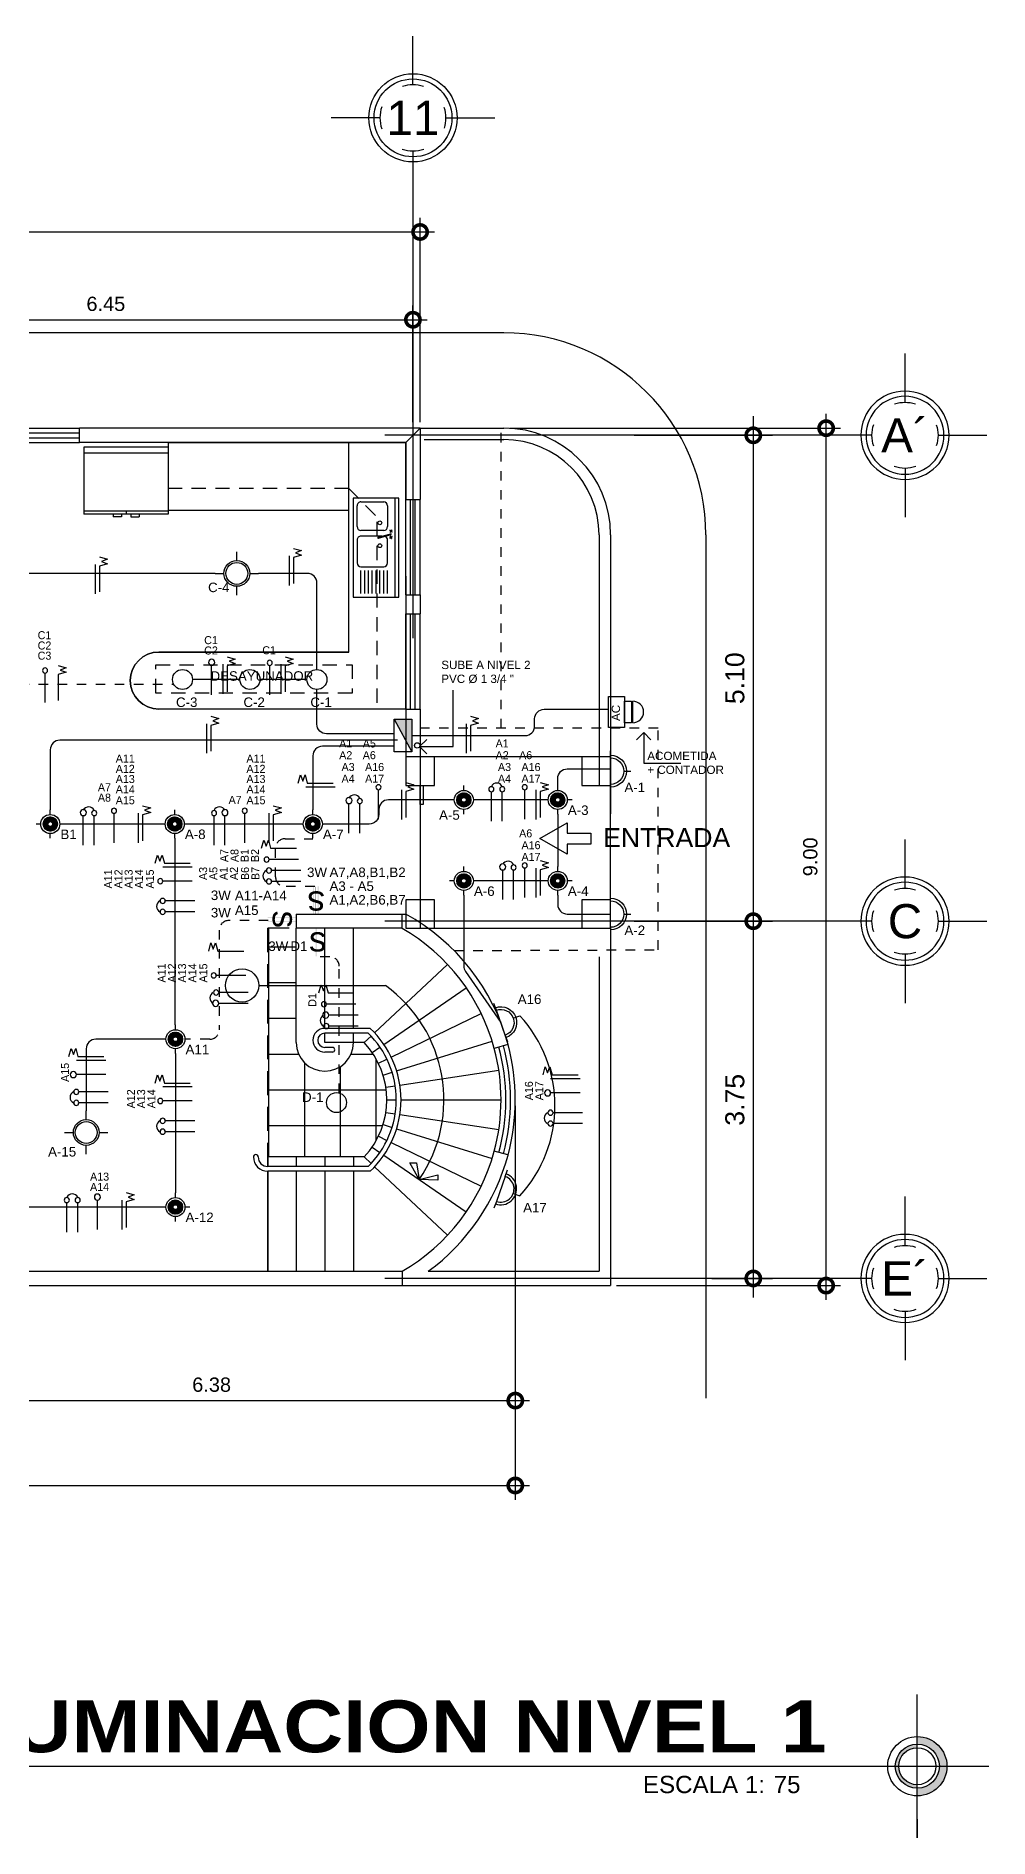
# Model space of a CAD drawing. Header units: inches. Extents: x -370 to 18, y -197 to 199.
# Drawn here: x -302.56 to -292.56, y -148.17 to -129.26 of the extents above; entities that cross this region are included whole.
import ezdxf
from ezdxf.enums import TextEntityAlignment as Align

# ---------------------------------------------------------------- set-up
doc = ezdxf.new("R2010")
doc.units = ezdxf.units.IN
doc.header["$MEASUREMENT"] = 0
doc.header["$PDMODE"] = 34
doc.header["$PDSIZE"] = 0.2
for name, pattern in [('CENTER2', [28.575, 19.05, -3.175, 3.175, -3.175]), ('DASHED', [0.75, 0.5, -0.25]), ('RAYITAS', [0.375, 0.25, -0.125])]:
    doc.linetypes.add(name, pattern=pattern)
for name, color, linetype in [('-EJES', 1, 'Continuous'), ('artefactos', 1, 'Continuous'), ('aux2', 194, 'Continuous'), ('ejes y cotas', 5, 'Continuous'), ('iluminacion', 2, 'Continuous'), ('labeltit', 3, 'Continuous'), ('MUEBLES', 7, 'Continuous'), ('PLANILLA', 7, 'Continuous')]:
    doc.layers.add(name, color=color, linetype=linetype)
doc.styles.add('1', font='arial.ttf')
doc.styles.add('2', font='')
doc.styles.add('ARIAL', font='arial.ttf', dxfattribs={"height": 0.14})
doc.styles.get("Standard").update_dxf_attribs({"font": 'arial.ttf'})
doc.styles.add('Txt-02', font='ERASLGHT.TTF')
doc.styles.get('2').set_extended_font_data('Arial Black')
doc.dimstyles.new('E100', dxfattribs={"dimtxt": 0.15, "dimasz": 0.15, "dimexe": 0.15, "dimexo": 0.0625, "dimgap": 0.09, "dimtad": 1, "dimzin": 0, "dimdsep": 46, "dimtxsty": 'Standard', "dimblk": 'DOTSMALL', "dimcen": 0.09, "dimdle": 0.15, "dimclrd": 1, "dimclre": 1, "dimclrt": 2, "dimazin": 0, "dimtfac": 1, "dimtofl": 0, "dimtmove": 1, "dimatfit": 1, "dimldrblk": 'OPEN90', "dimfxl": 1, "dimtolj": 1, "dimtzin": 0, "dimarcsym": 0})

# ---------------------------------------------------------------- blocks, each defined once
blk = doc.blocks.new('lp')
at = {"layer": 'artefactos', "color": 1}
for p, q in [((687.89, 606.665), (687.89, 605.365)), ((688.49, 606.665), (687.89, 606.665)), ((687.94, 606.665), (687.94, 605.365)), ((688.49, 605.365), (688.49, 606.665)), ((688.04, 606.215), (688.04, 605.915)), ((688.39, 606.265), (688.09, 606.265)), ((688.44, 605.915), (688.44, 606.215)), ((688.159, 605.892), (687.994, 605.844)), ((688.163, 605.876), (687.996, 605.835)), ((688.04, 605.465), (688.04, 605.74)), ((688.09, 605.79), (688.19, 605.79)), ((688.116, 605.865), (688.19, 605.865)), ((688.19, 605.865), (688.39, 605.865)), ((688.19, 605.79), (688.39, 605.79)), ((688.44, 605.74), (688.44, 605.465)), ((687.89, 605.365), (688.49, 605.365)), ((688.39, 605.415), (688.09, 605.415))]:
    blk.add_line(p, q, dxfattribs=at)
for centre, radius, start, end in [((688.09, 606.215), 0.05, 90, 180), ((688.39, 606.215), 0.05, 0, 90), ((687.995, 605.84), 0.00485, 105, 285), ((688.09, 605.915), 0.05, 180, 250.9242), ((688.09, 605.74), 0.05, 90, 180), ((688.161, 605.884), 0.00791, 282.4753, 107.5247), ((688.39, 605.915), 0.05, 270, 0), ((688.39, 605.74), 0.05, 0, 90), ((688.09, 605.465), 0.05, 180, 270), ((688.39, 605.465), 0.05, 270, 0)]:
    blk.add_arc(centre, radius, start, end, dxfattribs=at)
at = {"layer": 'aux2', "color": 1}
for p, q in [((688.04, 606.615), (688.04, 606.315)), ((688.04, 606.615), (688.04, 606.315)), ((688.04, 606.615), (688.04, 606.315)), ((688.04, 606.615), (688.04, 606.315)), ((688.09, 606.615), (688.09, 606.315)), ((688.14, 606.615), (688.14, 606.315)), ((688.19, 606.615), (688.19, 606.315)), ((688.24, 606.615), (688.24, 606.315)), ((688.29, 606.615), (688.29, 606.315)), ((688.34, 606.615), (688.34, 606.315)), ((688.39, 606.615), (688.39, 606.315)), ((687.988, 605.879), (687.98, 605.873)), ((687.988, 605.801), (687.98, 605.806)), ((687.991, 605.874), (687.983, 605.869)), ((687.991, 605.805), (687.983, 605.81)), ((687.984, 605.892), (687.989, 605.885)), ((687.984, 605.787), (687.989, 605.794)), ((687.988, 605.895), (687.993, 605.888)), ((687.988, 605.784), (687.993, 605.792)), ((687.997, 605.873), (688.002, 605.866)), ((687.997, 605.806), (688.002, 605.813)), ((688.007, 605.892), (687.999, 605.887)), ((688.007, 605.787), (687.999, 605.793)), ((688.001, 605.876), (688.006, 605.869)), ((688.001, 605.803), (688.006, 605.81)), ((688.01, 605.887), (688.002, 605.882)), ((688.01, 605.792), (688.002, 605.797))]:
    blk.add_line(p, q, dxfattribs=at)
for centre, radius in [((688.14, 605.99), 0.025), ((687.995, 605.88), 0.00381), ((687.995, 605.799), 0.00381), ((688.14, 605.69), 0.025)]:
    blk.add_circle(centre, radius, dxfattribs=at)
for centre, radius, start, end in [((687.982, 605.871), 0.00259, 125, 305), ((687.982, 605.808), 0.00259, 55, 235), ((687.986, 605.894), 0.00259, 35, 215), ((687.986, 605.786), 0.00259, 145, 325), ((687.984, 605.882), 0.0051, 312.2939, 27.7061), ((687.984, 605.797), 0.0051, 332.2939, 47.7061), ((687.993, 605.87), 0.0051, 42.2939, 117.7061), ((687.993, 605.809), 0.0051, 242.2939, 317.7061), ((687.997, 605.891), 0.0051, 222.2939, 297.7061), ((687.997, 605.788), 0.0051, 62.2939, 137.7061), ((688.006, 605.879), 0.0051, 132.2939, 207.7061), ((688.006, 605.801), 0.0051, 152.2939, 227.7061), ((688.004, 605.867), 0.00259, 215, 35), ((688.004, 605.812), 0.00259, 325, 145), ((688.008, 605.89), 0.00259, 305, 125), ((688.008, 605.79), 0.00259, 235, 55)]:
    blk.add_arc(centre, radius, start, end, dxfattribs=at)
blk = doc.blocks.new('A$C78C0248E')
at = {"layer": 'artefactos', "color": 2}
for p, q in [((0.244, 0.263), (-0.325, 0.263)), ((-0.325, 0.263), (-0.325, -0.186)), ((0.244, 0.263), (0.244, -0.186)), ((0.244, 0.223), (-0.325, 0.223)), ((0.244, -0.166), (-0.325, -0.166)), ((0.244, -0.186), (-0.325, -0.186)), ((-0.127, -0.186), (-0.127, -0.206)), ((-0.071, -0.206), (-0.127, -0.206)), ((-0.071, -0.186), (-0.071, -0.206)), ((-0.04, -0.166), (-0.04, -0.186)), ((-0.009, -0.186), (-0.009, -0.206)), ((-0.009, -0.206), (0.047, -0.206)), ((0.047, -0.186), (0.047, -0.206))]:
    blk.add_line(p, q, dxfattribs=at)
blk = doc.blocks.new('EJE NORTE NUEVO')
at = {"color": 8}
for p, q in [((0, 3.252), (0, 3.764)), ((-0.347, 2.905), (-0.859, 2.905)), ((0.347, 2.905), (0.859, 2.905))]:
    blk.add_line(p, q, dxfattribs=at)
at = {"color": 2, "linetype": 'CENTER2'}
blk.add_line((0, 2.558), (0, -2.558), dxfattribs=at)
at = {"color": 8}
blk.add_circle((0, 2.905), 0.463, dxfattribs=at)
at = {"color": 4}
blk.add_circle((0, 2.905), 0.409, dxfattribs=at)
at = {"color": 8}
for start, end in [(71.4161, 108.5839), (160.6993, 199.2784), (341.7694, 18.2529), (251.0526, 288.9474)]:
    blk.add_arc((0, 2.905), 0.347, start, end, dxfattribs=at)
at = {"color": 4}
blk.add_attdef('A', text='', height=0.358, dxfattribs=at).set_placement((0, 2.905), align=Align.MIDDLE_CENTER)
blk = doc.blocks.new('_DotSmall')
at = {"color": 0, "linetype": 'ByBlock', "const_width": 0.5}
blk.add_lwpolyline([(-0.0625, 0, 1), (0.0625, 0, 1)], format="xyb", close=True, dxfattribs=at)
blk = doc.blocks.new('*D471')
at = {"color": 1, "lineweight": -2, "transparency": 16777216}
for p, q in [((10.475, 9.062), (10.475, 10.288)), ((16.925, 9.062), (16.925, 10.288)), ((10.325, 10.138), (17.075, 10.138))]:
    blk.add_line(p, q, dxfattribs=at)
at = {"layer": 'DEFPOINTS', "color": 0, "transparency": 16777216}
for p in [(16.925, 10.138), (10.475, 9), (16.925, 9)]:
    blk.add_point(p, dxfattribs=at)
at = {"color": 1, "lineweight": -2, "transparency": 16777216, "xscale": 0.3, "yscale": 0.3, "zscale": 0.3, "rotation": 180}
blk.add_blockref('_DotSmall', (10.475, 10.138), dxfattribs=at)
at = {"color": 1, "lineweight": -2, "transparency": 16777216, "xscale": 0.3, "yscale": 0.3, "zscale": 0.3}
blk.add_blockref('_DotSmall', (16.925, 10.138), dxfattribs=at)
at = {"color": 2, "transparency": 16777216, "insert": (13.7, 10.304), "char_height": 0.15, "attachment_point": 5}
blk.add_mtext('\\A1;6.45', dxfattribs=at)
blk = doc.blocks.new('_Open90')
at = {"color": 0, "linetype": 'ByBlock', "lineweight": -2}
for p, q in [((0, 0), (-1, 0)), ((-0.5, 0.5), (0, 0)), ((0, 0), (-0.5, -0.5))]:
    blk.add_line(p, q, dxfattribs=at)
blk = doc.blocks.new('*D472')
at = {"color": 1, "lineweight": -2, "transparency": 16777216}
for p, q in [((0, 9.062), (0, 11.209)), ((17, 9.062), (17, 11.209)), ((-0.15, 11.059), (17.15, 11.059))]:
    blk.add_line(p, q, dxfattribs=at)
at = {"layer": 'DEFPOINTS', "color": 0, "transparency": 16777216}
for p in [(17, 11.059), (0, 9), (17, 9)]:
    blk.add_point(p, dxfattribs=at)
at = {"color": 1, "lineweight": -2, "transparency": 16777216, "xscale": 0.3, "yscale": 0.3, "zscale": 0.3, "rotation": 180}
blk.add_blockref('_DotSmall', (0, 11.059), dxfattribs=at)
at = {"color": 1, "lineweight": -2, "transparency": 16777216, "xscale": 0.3, "yscale": 0.3, "zscale": 0.3}
blk.add_blockref('_DotSmall', (17, 11.059), dxfattribs=at)
at = {"color": 2, "transparency": 16777216, "insert": (8.5, 11.226), "char_height": 0.15, "attachment_point": 5}
blk.add_mtext('\\A1;17.00', dxfattribs=at)
blk = doc.blocks.new('*D475')
at = {"color": 1, "lineweight": -2, "transparency": 16777216}
for p, q in [((18, 1.887), (18, -2.248)), ((0, -0.062), (0, -2.248)), ((-0.15, -2.098), (18.15, -2.098))]:
    blk.add_line(p, q, dxfattribs=at)
at = {"layer": 'DEFPOINTS', "color": 0, "transparency": 16777216}
for p in [(18, 1.95), (0, 0), (18, -2.098)]:
    blk.add_point(p, dxfattribs=at)
at = {"color": 1, "lineweight": -2, "transparency": 16777216, "xscale": 0.3, "yscale": 0.3, "zscale": 0.3, "rotation": 180}
blk.add_blockref('_DotSmall', (0, -2.098), dxfattribs=at)
at = {"color": 1, "lineweight": -2, "transparency": 16777216, "xscale": 0.3, "yscale": 0.3, "zscale": 0.3}
blk.add_blockref('_DotSmall', (18, -2.098), dxfattribs=at)
at = {"color": 2, "transparency": 16777216, "insert": (9, -1.931), "char_height": 0.15, "attachment_point": 5}
blk.add_mtext('\\A1;18.00', dxfattribs=at)
blk = doc.blocks.new('*D476')
at = {"color": 1, "lineweight": -2, "transparency": 16777216}
for p, q in [((11.622, -0.062), (11.622, -1.357)), ((18, -0.062), (18, -1.357)), ((11.472, -1.207), (18.15, -1.207))]:
    blk.add_line(p, q, dxfattribs=at)
at = {"layer": 'DEFPOINTS', "color": 0, "transparency": 16777216}
for p in [(11.622, 0), (18, 0), (18, -1.207)]:
    blk.add_point(p, dxfattribs=at)
at = {"color": 1, "lineweight": -2, "transparency": 16777216, "xscale": 0.3, "yscale": 0.3, "zscale": 0.3, "rotation": 180}
blk.add_blockref('_DotSmall', (11.622, -1.207), dxfattribs=at)
at = {"color": 1, "lineweight": -2, "transparency": 16777216, "xscale": 0.3, "yscale": 0.3, "zscale": 0.3}
blk.add_blockref('_DotSmall', (18, -1.207), dxfattribs=at)
at = {"color": 2, "transparency": 16777216, "insert": (14.811, -1.041), "char_height": 0.15, "attachment_point": 5}
blk.add_mtext('\\A1;6.38', dxfattribs=at)
blk = doc.blocks.new('*D140')
at = {"color": 1, "lineweight": -2, "transparency": 16777216}
for p, q in [((-221.514, 114.409), (-221.514, 108.909)), ((-222.764, 114.209), (-221.314, 114.209)), ((-222.764, 109.109), (-221.314, 109.109))]:
    blk.add_line(p, q, dxfattribs=at)
at = {"layer": 'DEFPOINTS', "color": 0, "transparency": 16777216}
for p in [(-222.827, 114.209), (-222.827, 109.109), (-221.514, 109.109)]:
    blk.add_point(p, dxfattribs=at)
at = {"color": 1, "lineweight": -2, "transparency": 16777216, "xscale": 0.3, "yscale": 0.3, "zscale": 0.3}
for p, rotation in [((-221.514, 114.209), 90), ((-221.514, 109.109), 270)]:
    blk.add_blockref('_DotSmall', p, dxfattribs=dict(at, rotation=rotation))
at = {"color": 2, "transparency": 16777216, "insert": (-221.707, 111.659), "char_height": 0.2, "attachment_point": 5, "rotation": 90}
blk.add_mtext('\\A1;5.10', dxfattribs=at)
blk = doc.blocks.new('*D141')
at = {"color": 1, "lineweight": -2, "transparency": 16777216}
for p, q in [((-221.514, 109.309), (-221.514, 105.159)), ((-222.764, 109.109), (-221.314, 109.109)), ((-221.951, 105.359), (-221.314, 105.359))]:
    blk.add_line(p, q, dxfattribs=at)
at = {"layer": 'DEFPOINTS', "color": 0, "transparency": 16777216}
for p in [(-222.827, 109.109), (-222.013, 105.359), (-221.514, 105.359)]:
    blk.add_point(p, dxfattribs=at)
at = {"color": 1, "lineweight": -2, "transparency": 16777216, "xscale": 0.3, "yscale": 0.3, "zscale": 0.3}
for p, rotation in [((-221.514, 109.109), 90), ((-221.514, 105.359), 270)]:
    blk.add_blockref('_DotSmall', p, dxfattribs=dict(at, rotation=rotation))
at = {"color": 2, "transparency": 16777216, "insert": (-221.707, 107.234), "char_height": 0.2, "attachment_point": 5, "rotation": 90}
blk.add_mtext('\\A1;3.75', dxfattribs=at)
blk = doc.blocks.new('*D477')
at = {"color": 1, "lineweight": -2, "transparency": 16777216}
for p, q in [((21.264, -0.15), (21.264, 9.15)), ((17.942, 9), (21.414, 9)), ((19.062, 0), (21.414, 0))]:
    blk.add_line(p, q, dxfattribs=at)
at = {"layer": 'DEFPOINTS', "color": 0, "transparency": 16777216}
for p in [(17.88, 9), (21.264, 9), (19, 0)]:
    blk.add_point(p, dxfattribs=at)
at = {"color": 1, "lineweight": -2, "transparency": 16777216, "xscale": 0.3, "yscale": 0.3, "zscale": 0.3}
for p, rotation in [((21.264, 9), 90), ((21.264, 0), 270)]:
    blk.add_blockref('_DotSmall', p, dxfattribs=dict(at, rotation=rotation))
at = {"color": 2, "transparency": 16777216, "insert": (21.098, 4.5), "char_height": 0.15, "attachment_point": 5, "rotation": 90}
blk.add_mtext('\\A1;9.00', dxfattribs=at)
blk = doc.blocks.new('LAMPARA')
h = blk.add_hatch()
h.set_pattern_fill('ANSI31', color=8, scale=0.14)
h.set_pattern_definition([(45, (-82.465871, -110.801601), (-0.0123743687, 0.0123743687), [])])
h.paths.add_polyline_path([(0.3, 0, 1), (-0.3, 0, 1)])
h.paths.add_polyline_path([(0.1, 0, -1), (-0.1, 0, -1)], flags=16)
at = {"color": 3}
for p, q in [((-0.4, 0), (-0.6, 0)), ((0, 0.4), (0, 0.6)), ((0.6, 0), (0.4, 0)), ((0, -0.6), (0, -0.4))]:
    blk.add_line(p, q, dxfattribs=at)
for radius in [0.4, 0.3, 0.3, 0.1]:
    blk.add_circle((0, 0), radius, dxfattribs=at)
blk = doc.blocks.new('FFF')
at = {"color": 3}
for p, q in [((2315.17, 1396.34), (2315.17, 1396.433)), ((2314.941, 1396.205), (2315.035, 1396.205)), ((2315.304, 1396.205), (2315.398, 1396.205)), ((2315.17, 1395.977), (2315.17, 1396.07))]:
    blk.add_line(p, q, dxfattribs=at)
at = {"color": 4}
for radius in [0.135, 0.115]:
    blk.add_circle((2315.17, 1396.205), radius, dxfattribs=at)
blk = doc.blocks.new('werwerrwew')
at = {"layer": '-EJES', "color": 2, "linetype": 'Continuous'}
for p, q in [((-8441024.303, 2239910.426), (-8441024.389, 2239910.426)), ((-8441024.142, 2239910.266), (-8441024.142, 2239910.18)), ((-8441023.982, 2239910.426), (-8441023.896, 2239910.426))]:
    blk.add_line(p, q, dxfattribs=at)
blk.add_arc((-8441024.142, 2239910.426), 0.192, 180, 0, dxfattribs=at)
at = {"layer": '-EJES', "color": 3, "linetype": 'Continuous'}
blk.add_arc((-8441024.142, 2239910.426), 0.16, 180, 0, dxfattribs=at)
at = {"layer": 'labeltit'}
blk.add_line((-8441023.982, 2239910.426), (-8441024.303, 2239910.426), dxfattribs=at)
blk = doc.blocks.new('A$C75B91995')
at = {"layer": 'iluminacion'}
h = blk.add_hatch(color=2, dxfattribs=at)
h.dxf.hatch_style = 1
h.paths.add_polyline_path([(-0.055, -0.294), (-0.046, -0.294), (-0.046, 0), (-0.055, 0)])
h = blk.add_hatch(color=2, dxfattribs=at)
h.dxf.hatch_style = 1
h.paths.add_polyline_path([(-0.008, -0.294), (0, -0.294), (0, 0), (-0.008, 0)])
at = {"layer": 'iluminacion', "color": 2, "style": 'ARIAL'}
blk.add_text('s', height=0.262, dxfattribs=at).set_placement((-0.121, -0.239))
blk = doc.blocks.new('erytgtr')
at = {"color": 2}
for p, q in [((-8441078.558, 2239920.282), (-8441079.13, 2239920.282)), ((-8441079.13, 2239920.251), (-8441078.558, 2239920.251)), ((-8441079.13, 2239920.06), (-8441079.13, 2239920.251)), ((-8441078.558, 2239920.06), (-8441079.13, 2239920.06)), ((-8441078.558, 2239920.251), (-8441078.556, 2239920.06))]:
    blk.add_line(p, q, dxfattribs=at)
blk.add_arc((-8441078.844, 2239920.282), 0.286, 0, 180, dxfattribs=at)
blk = doc.blocks.new('A$C1AA36A80')
at = {"layer": 'iluminacion'}
h = blk.add_hatch(color=2, dxfattribs=at)
h.dxf.hatch_style = 1
h.paths.add_polyline_path([(0.072, -0.053), (0.081, -0.053), (0.081, 0.248), (0.072, 0.248)])
at = {"layer": 'iluminacion', "color": 2, "style": 'ARIAL'}
blk.add_text('s', height=0.262, dxfattribs=at).set_placement((0, 0))
blk = doc.blocks.new('*U691')
h = blk.add_hatch(color=1)
h.paths.add_polyline_path([(25.671, 0), (25.712, 0, 0.414214), (25.926, -0.214), (25.926, -0.255, -0.414214)])
h.paths.add_polyline_path([(25.926, 0.255), (25.926, 0.214, 0.414214), (25.712, 0), (25.671, 0, -0.414214)])
h = blk.add_hatch(color=1)
h.paths.add_polyline_path([(25.926, 0.255), (25.926, 0.343, -0.414214), (26.269, 0), (26.18, 0, 0.414214)])
h.paths.add_polyline_path([(26.18, 0), (26.269, 0, -0.414214), (25.926, -0.343), (25.926, -0.255, 0.414214)])
at = {"color": 13}
for p, q in [((25.926, -0.83), (25.926, 0.83)), ((0, 0), (26.755, 0))]:
    blk.add_line(p, q, dxfattribs=at)
at = {"color": 5}
for p, q in [((25.926, 0.611), (25.926, 0.83)), ((0, 0), (0.218, 0)), ((26.537, 0), (26.755, 0)), ((25.926, -0.611), (25.926, -0.83))]:
    blk.add_line(p, q, dxfattribs=at)
at = {"color": 13}
for radius in [0.343, 0.255, 0.214]:
    blk.add_circle((25.926, 0), radius, dxfattribs=at)
at = {"color": 2, "linetype": 'Continuous', "style": '1'}
blk.add_text('ESCALA 1:', height=0.2, dxfattribs=at).set_placement((22.75, -0.311))
at = {"color": 1, "linetype": 'Continuous', "style": '2'}
blk.add_attdef('TITULO', (0.308, 0.162), '', height=0.6, dxfattribs=at)
at = {"color": 2, "linetype": 'Continuous', "style": '1'}
blk.add_attdef('DESCRIPCION', (0.308, -0.373), '', height=0.2, dxfattribs=at)
at = {"color": 2, "style": '1'}
blk.add_attdef('ESCALA', (24.263, -0.311), '', height=0.2, dxfattribs=at)
blk = doc.blocks.new('A$C4C712806')
at = {"transparency": 33554610}
h = blk.add_hatch(dxfattribs=at)
h.set_pattern_fill('NET', color=8, scale=3)
h.set_pattern_definition([(0, (303.63194, -49.56618), (0, 0.375), []), (90, (303.63194, -49.56618), (-0.375, 2e-17), [])])
h.paths.add_polyline_path([(15.4, 1.35), (16.413, 1.35, 0.394835), (16.413, 2.55), (16.3, 2.55, -1), (15.7, 2.55), (15.7, 3.75), (15.4, 3.75)])
at = {"color": 8}
for p, q in [((17.88, 10), (-1.877, 10)), ((17, 9), (13.422, 9)), ((13.422, 8.85), (13.422, 9)), ((16.85, 8.85), (17, 9)), ((17, 9), (17.88, 9)), ((17, 9), (17, 8.25)), ((16.85, 8.85), (13.422, 8.85)), ((16.25, 6.65), (16.25, 8.85)), ((16.85, 8.85), (16.85, 8.25)), ((17.043, 8.88), (17.88, 8.88)), ((16.85, 8.25), (17, 8.25)), ((18.88, 7.88), (18.88, 5.25)), ((19, 7.88), (19, 4.95)), ((20, 7.88), (20, -1.183)), ((16.85, 7.25), (16.85, 7.05)), ((16.85, 7.25), (17, 7.25)), ((17, 7.25), (17, 7.05)), ((16.85, 7.05), (17, 7.05)), ((16.85, 6.05), (16.85, 5.55)), ((16.85, 6.05), (17, 6.05)), ((17, 6.05), (17, 5.55)), ((15.7, 3.9), (16.85, 3.9)), ((15.7, 3.9), (15.7, 3.75)), ((16.811, 3.75), (16.811, 3.9)), ((16.811, 3.75), (15.7, 3.75)), ((15.7, 2.55), (15.7, 3.75)), ((16, 2.7), (16, 3.75)), ((16.3, 2.7), (16.3, 3.75)), ((19, 3.75), (19, 0)), ((18.88, 3.45), (18.88, 0.15)), ((16.523, 2.652), (17.289, 3.37)), ((16.619, 2.532), (17.485, 3.126)), ((16.697, 2.398), (17.642, 2.856)), ((16.475, 2.7), (16, 2.7)), ((16.455, 2.65), (16, 2.65)), ((16, 2.55), (16, 2.65)), ((16.3, 2.55), (16.3, 2.65)), ((16.413, 2.55), (16, 2.55)), ((16.079, 2.5), (16, 2.5)), ((16.413, 2.55), (16.486, 2.618)), ((16.496, 2.447), (16.578, 2.504)), ((16.754, 2.255), (17.757, 2.566)), ((17.923, 2.529), (17.779, 2.49)), ((16.079, 2.45), (16, 2.45)), ((16.562, 2.333), (16.652, 2.377)), ((16.611, 2.21), (16.706, 2.24)), ((16.64, 2.082), (16.739, 2.097)), ((16.788, 2.104), (17.827, 2.261)), ((16.65, 1.95), (16.75, 1.95)), ((16.8, 1.95), (17.85, 1.95)), ((16.64, 1.818), (16.739, 1.803)), ((16.788, 1.796), (17.827, 1.639)), ((16.562, 1.567), (16.652, 1.523)), ((16.611, 1.69), (16.706, 1.66)), ((16.754, 1.645), (17.757, 1.334)), ((15.3, 1.35), (15.3, 1.35)), ((16.413, 1.35), (15.4, 1.35)), ((15.4, 1.35), (15.4, 1.25)), ((15.7, 1.35), (15.7, 1.25)), ((16, 1.35), (16, 1.25)), ((16.3, 1.35), (16.3, 1.25)), ((16.413, 1.35), (16.486, 1.282)), ((16.496, 1.453), (16.578, 1.396)), ((16.619, 1.368), (17.485, 0.774)), ((16.697, 1.502), (17.642, 1.044)), ((17.923, 1.371), (17.779, 1.41)), ((16.455, 1.25), (15.4, 1.25)), ((16.475, 1.2), (15.4, 1.2)), ((15.4, 1.2), (15.4, 0.15)), ((15.4, 0.15), (15.4, 1.2)), ((15.7, 1.2), (15.7, 0.15)), ((16, 1.2), (16, 0.15)), ((16.3, 1.2), (16.3, 0.15)), ((16.523, 1.248), (17.289, 0.53)), ((0, 0), (19, 0)), ((11.697, 0.15), (16.811, 0.15)), ((16.811, 0.15), (16.811, 0)), ((17.085, 0.15), (18.88, 0.15))]:
    blk.add_line(p, q, dxfattribs=at)
at = {"color": 1}
for p, q in [((12.222, 9), (13.422, 9)), ((12.222, 8.85), (13.422, 8.85)), ((16.85, 7.25), (16.85, 8.25)), ((17, 7.25), (17, 8.25)), ((16.85, 6.05), (16.85, 7.05)), ((17, 6.05), (17, 7.05))]:
    blk.add_line(p, q, dxfattribs=at)
at = {"color": 2}
for p, q in [((12.222, 8.95), (13.422, 8.95)), ((12.222, 8.9), (13.422, 8.9)), ((16.9, 7.25), (16.9, 8.25)), ((16.95, 7.25), (16.95, 8.25)), ((16.9, 6.05), (16.9, 7.05)), ((16.95, 6.05), (16.95, 7.05))]:
    blk.add_line(p, q, dxfattribs=at)
at = {"color": 8, "linetype": 'RAYITAS', "ltscale": 0.3}
blk.add_line((17.85, 5.85), (17.85, 8.994), dxfattribs=at)
at = {"color": 8, "linetype": 'DASHED', "ltscale": 0.3}
for p, q in [((16.25, 8.366), (14.357, 8.366)), ((16.25, 8.366), (16.55, 8.066)), ((16.55, 6.116), (16.55, 8.066))]:
    blk.add_line(p, q, dxfattribs=at)
at = {"color": 8, "linetype": 'DASHED', "ltscale": 0.5}
for p in [(15.4, 1.25), (16, 3.75)]:
    blk.add_line(p, (15.4, 3.75), dxfattribs=at)
at = {"color": 8}
blk.add_lwpolyline([(16.85, 6.05), (14.257, 6.05, -1), (14.257, 6.65), (16.25, 6.65), (16.25, 8.137), (14.357, 8.137), (14.357, 8.85), (16.846, 8.85), (16.85, 6.05)], format="xyb", dxfattribs=at)
at = {"color": 8, "linetype": 'RAYITAS', "ltscale": 0.3}
blk.add_lwpolyline([(17.358, 3.516), (17.358, 3.516), (19.5, 3.525), (19.5, 5.85), (17, 5.85), (17, 5.85)], dxfattribs=at)
at = {"color": 8}
for points in [[(19, 5.55), (17, 5.55), (17, 3.75), (19, 3.75)], [(17, 5.25), (17.031, 5.25), (17.031, 5.05), (17, 5.05)]]:
    blk.add_lwpolyline(points, close=True, dxfattribs=at)
for points in [[(15.306, 3.15), (16.635, 3.15)], [(16.99, 1.113), (16.894, 1.29), (16.962, 1.29), (16.99, 1.113), (17.188, 1.163), (17.188, 1.107), (16.99, 1.113)]]:
    blk.add_lwpolyline(points, dxfattribs=at)
blk.add_circle((15.131, 3.15), 0.175, dxfattribs=at)
for centre, radius, start, end in [((17.88, 7.88), 2.12, 0, 90), ((17.88, 7.88), 1.12, 0, 90), ((17.88, 7.88), 1, 0, 90), ((15.772, 1.95), 2.228, 15.0705, 61.0594), ((15.772, 1.95), 2.078, 15.0705, 60.0096), ((15.772, 1.95), 1.478, 325.5266, 54.2687), ((16, 2.575), 0.125, 90, 270), ((16, 2.575), 0.075, 90, 270), ((15.772, 1.95), 0.978, 314.3113, 45.6887), ((15.772, 1.95), 1.028, 313.165, 46.835), ((16, 2.55), 0.3, 180, 0), ((16.079, 2.475), 0.025, 270, 90), ((15.772, 1.95), 0.878, 316.9083, 43.0917), ((15.275, 1.35), 0.025, 0, 180), ((15.4, 1.35), 0.15, 180, 270), ((15.4, 1.35), 0.1, 180, 270), ((15.772, 1.95), 2.078, 299.9904, 344.9295), ((15.772, 1.95), 2.228, 306.118, 344.9295)]:
    blk.add_arc(centre, radius, start, end, dxfattribs=at)
at = {"color": 1}
for radius in [2.078, 2.228]:
    blk.add_arc((15.772, 1.95), radius, 344.9295, 15.0705, dxfattribs=at)
at = {"color": 2}
for radius in [2.128, 2.178]:
    blk.add_arc((15.772, 1.95), radius, 344.9295, 15.0705, dxfattribs=at)
at = {"layer": 'MUEBLES', "color": 8}
for p, q in [((16.25, 6.65), (14.257, 6.65)), ((16.85, 6.05), (14.257, 6.05))]:
    blk.add_line(p, q, dxfattribs=at)
at = {"layer": 'MUEBLES', "color": 8, "linetype": 'DASHED', "ltscale": 0.3}
blk.add_lwpolyline([(16.285, 6.517), (16.285, 6.22), (14.224, 6.22), (14.224, 6.517)], close=True, dxfattribs=at)
at = {"layer": 'MUEBLES', "color": 8}
for points in [[(16.85, 5.25), (17.15, 5.25), (17.15, 5.55), (16.85, 5.55)], [(18.7, 5.25), (19, 5.25), (19, 5.55), (18.7, 5.55)], [(16.85, 3.75), (17.15, 3.75), (17.15, 4.05), (16.85, 4.05)], [(18.7, 3.75), (19, 3.75), (19, 4.05), (18.7, 4.05)]]:
    blk.add_lwpolyline(points, close=True, dxfattribs=at)
blk.add_lwpolyline([(18.544, 4.749), (18.792, 4.749), (18.792, 4.635), (18.544, 4.635), (18.544, 4.527), (18.259, 4.692), (18.544, 4.857), (18.544, 4.749)], dxfattribs=at)
blk.add_arc((14.257, 6.35), 0.3, 90, 270, dxfattribs=at)
blk.add_blockref('EJE NORTE NUEVO', (16.925, 9.352)).add_auto_attribs({'A': '11'})
ref = blk.add_blockref('EJE NORTE NUEVO', (19.187, 8.925), dxfattribs=dict(xscale=-1, rotation=270))
ref.add_attrib('A', 'A´', dxfattribs={"color": 4, "height": 0.3581}).set_placement((22.092, 8.925), align=Align.MIDDLE_CENTER)
ref = blk.add_blockref('EJE NORTE NUEVO', (19.187, 3.825), dxfattribs=dict(xscale=-1, rotation=270))
ref.add_attrib('A', 'C', dxfattribs={"color": 4, "height": 0.358}).set_placement((22.092, 3.825), align=Align.MIDDLE_CENTER)
ref = blk.add_blockref('EJE NORTE NUEVO', (19.187, 0.075), dxfattribs=dict(xscale=-1, rotation=270))
ref.add_attrib('A', 'E´', dxfattribs={"color": 4, "height": 0.3581}).set_placement((22.092, 0.075), align=Align.MIDDLE_CENTER)
at = {"layer": 'MUEBLES', "color": 8, "xscale": 1.56056294117736, "yscale": 1.56056294117736, "zscale": 1.56056294117736}
blk.add_blockref('A$C78C0248E', (13.975, 8.389), dxfattribs=at)
at = {"layer": 'MUEBLES', "color": 8, "xscale": 0.8000000000000114, "yscale": 0.8000000000000114, "zscale": 0.8000000000000114, "rotation": 180}
blk.add_blockref('lp', (567.09, 492.558), dxfattribs=at)
at = {"color": 8, "insert": (18.922, 4.802), "char_height": 0.2, "attachment_point": 1}
blk.add_mtext('ENTRADA', dxfattribs=at)
at = {"layer": 'MUEBLES', "color": 8, "insert": (15.878, 6.347), "char_height": 0.1, "attachment_point": 9}
blk.add_mtext('DESAYUNADOR', dxfattribs=at)
at = {"color": 8}
for base, p1, p2, picture, middle in [((17, 11.059), (0, 9), (17, 9), '*D472', (8.5, 11.226)), ((16.925, 10.138), (10.475, 9), (16.925, 9), '*D471', (13.7, 10.304)), ((18, -2.098), (0, 0), (18, 1.95), '*D475', (9, -1.931)), ((18, -1.207), (11.622, 0), (18, 0), '*D476', (14.811, -1.041))]:
    dim = blk.add_linear_dim(base=base, p1=p1, p2=p2, dimstyle='E100', dxfattribs=at)
    dim.commit()
    dim.dimension.update_dxf_attribs({"geometry": picture, "text_midpoint": middle})
dim = blk.add_linear_dim(base=(21.264, 9), p1=(19, 0), p2=(17.88, 9), angle=90, dimstyle='E100')
dim.commit()
dim.dimension.update_dxf_attribs({"geometry": '*D477', "text_midpoint": (21.098, 4.5)})
for base, p1, p2, picture, middle in [((20.499, 3.825), (19.187, 8.925), (19.187, 3.825), '*D140', (20.307, 6.375)), ((20.499, 0.075), (19.187, 3.825), (20, 0.075), '*D141', (20.307, 1.95))]:
    dim = blk.add_linear_dim(base=base, p1=p1, p2=p2, angle=90, dimstyle='E100')
    dim.commit()
    dim.dimension.update_dxf_attribs({"geometry": picture, "text_midpoint": middle, "insert": (242.013, -105.284)})

msp = doc.modelspace()

# ---------------------------------------------------------------- linework, layer by layer
at = {"color": 2}
for p, q in [((-301.94014, -135.11204), (-301.94014, -134.8029)), ((-299.90199, -135.02185), (-299.90199, -134.71271)), ((-300.59973, -136.15956), (-300.59973, -135.85042)), ((-299.98963, -136.15956), (-299.98963, -135.85042)), ((-300.77119, -136.78434), (-300.77119, -136.47521)), ((-298.04329, -136.78434), (-298.04329, -136.47521)), ((-299.42231, -137.1383), (-299.73144, -137.1383)), ((-298.7233, -137.4787), (-298.7233, -137.16956)), ((-297.31067, -137.4787), (-297.31067, -137.16956)), ((-301.48686, -137.723), (-301.48686, -137.41387)), ((-300.11434, -137.723), (-300.11434, -137.41387)), ((-300.92318, -137.97938), (-301.23231, -137.97938)), ((-297.31067, -138.29921), (-297.31067, -137.99008)), ((-301.83044, -140.00954), (-302.13958, -140.00954)), ((-300.92318, -140.28688), (-301.23231, -140.28688)), ((-296.85104, -140.20182), (-297.16017, -140.20182)), ((-301.66043, -141.78459), (-301.66043, -141.47545))]:
    msp.add_line(p, q, dxfattribs=at)
at = {"color": 2, "flags": 128}
for points in [[(-299.86036, -134.63339), (-299.77494, -134.65711), (-299.83963, -134.68105), (-299.77494, -134.705), (-299.86036, -134.72871), (-299.86036, -135.00056)], [(-301.89851, -134.72358), (-301.81308, -134.7473), (-301.87777, -134.77124), (-301.81308, -134.79519), (-301.89851, -134.8189), (-301.89851, -135.09075)], [(-300.5581, -135.77111), (-300.47267, -135.79482), (-300.53736, -135.81876), (-300.47267, -135.84271), (-300.5581, -135.86642), (-300.5581, -136.13828)], [(-299.948, -135.77111), (-299.86258, -135.79482), (-299.92727, -135.81876), (-299.86258, -135.84271), (-299.948, -135.86642), (-299.948, -136.13828)], [(-302.33273, -135.8628), (-302.2473, -135.88651), (-302.31199, -135.91046), (-302.2473, -135.9344), (-302.33273, -135.95812), (-302.33273, -136.22997)], [(-300.72956, -136.39589), (-300.64413, -136.4196), (-300.70882, -136.44355), (-300.64413, -136.46749), (-300.72956, -136.49121), (-300.72956, -136.76306)], [(-298.00166, -136.39589), (-297.91624, -136.4196), (-297.98093, -136.44355), (-297.91624, -136.46749), (-298.00166, -136.49121), (-298.00166, -136.76306)], [(-299.81076, -137.09667), (-299.78705, -137.01125), (-299.7631, -137.07594), (-299.73916, -137.01125), (-299.71544, -137.09667), (-299.44359, -137.09667)], [(-298.68167, -137.09024), (-298.59624, -137.11396), (-298.66093, -137.1379), (-298.59624, -137.16185), (-298.68167, -137.18556), (-298.68167, -137.45741)], [(-297.26904, -137.09024), (-297.18362, -137.11396), (-297.24831, -137.1379), (-297.18362, -137.16185), (-297.26904, -137.18556), (-297.26904, -137.45741)], [(-301.44523, -137.33455), (-301.35981, -137.35826), (-301.4245, -137.38221), (-301.35981, -137.40615), (-301.44523, -137.42987), (-301.44523, -137.70172)], [(-300.07271, -137.33455), (-299.98728, -137.35826), (-300.05197, -137.38221), (-299.98728, -137.40615), (-300.07271, -137.42987), (-300.07271, -137.70172)], [(-301.31163, -137.93775), (-301.28792, -137.85233), (-301.26397, -137.91702), (-301.24003, -137.85233), (-301.21631, -137.93775), (-300.94446, -137.93775)], [(-300.1954, -137.77997), (-300.17168, -137.69455), (-300.14774, -137.75924), (-300.12379, -137.69455), (-300.10008, -137.77997), (-299.82823, -137.77997)], [(-297.26904, -137.91076), (-297.18362, -137.93448), (-297.24831, -137.95842), (-297.18362, -137.98237), (-297.26904, -138.00608), (-297.26904, -138.27793)], [(-300.75035, -138.86069), (-300.72663, -138.77526), (-300.70269, -138.83995), (-300.67874, -138.77526), (-300.65503, -138.86069), (-300.38318, -138.86069)], [(-299.59323, -139.29872), (-299.56951, -139.2133), (-299.54557, -139.27799), (-299.52162, -139.2133), (-299.49791, -139.29872), (-299.22606, -139.29872)], [(-302.2189, -139.96791), (-302.19518, -139.88249), (-302.17124, -139.94718), (-302.14729, -139.88249), (-302.12358, -139.96791), (-301.85173, -139.96791)], [(-297.23949, -140.16019), (-297.21578, -140.07477), (-297.19183, -140.13946), (-297.16789, -140.07477), (-297.14417, -140.16019), (-296.87232, -140.16019)], [(-301.31163, -140.24525), (-301.28792, -140.15983), (-301.26397, -140.22452), (-301.24003, -140.15983), (-301.21631, -140.24525), (-300.94446, -140.24525)], [(-301.6188, -141.39613), (-301.53338, -141.41985), (-301.59807, -141.44379), (-301.53338, -141.46774), (-301.6188, -141.49145), (-301.6188, -141.7633)]]:
    msp.add_lwpolyline(points, dxfattribs=at)
at = {"color": 4}
for points in [[(-300.6839, -134.89635), (-303.42266, -134.89635)], [(-300.42248, -136.00999), (-300.92075, -136.00999)], [(-299.71948, -136.00999), (-300.2125, -136.00999)], [(-297.2354, -137.27376), (-297.92161, -137.27376)], [(-297.0854, -137.42376), (-297.0854, -137.9735)], [(-301.257, -137.52692), (-302.26396, -137.52692)], [(-301.107, -137.67692), (-301.107, -139.63559)], [(-299.80708, -137.52692), (-300.957, -137.52692)], [(-297.2354, -138.1235), (-297.92161, -138.1235)], [(-301.09994, -139.93559), (-301.09994, -141.39768)], [(-301.24994, -141.54768), (-302.91055, -141.54768)]]:
    msp.add_lwpolyline(points, dxfattribs=at)
for points in [[(-299.61449, -135.905), (-299.61449, -134.99635, 0.41421356), (-299.71449, -134.89635), (-300.22746, -134.89635)], [(-298.80335, -136.57976), (-299.51449, -136.57976, -0.41421356), (-299.61449, -136.47976), (-299.61449, -136.11498)], [(-298.76709, -136.64703), (-302.31396, -136.64703, 0.41421356), (-302.41396, -136.74703), (-302.41396, -137.37692)], [(-298.80335, -136.71082), (-299.55708, -136.71082, 0.41421356), (-299.65708, -136.81082), (-299.65708, -137.37692)], [(-297.0854, -137.12376), (-297.0854, -137.048, -0.41421356), (-296.9854, -136.948), (-296.5309, -136.948)], [(-298.22161, -137.27376), (-298.86397, -137.27376, 0.41421356), (-298.96397, -137.37376), (-298.96397, -137.42692, -0.41421356), (-299.06397, -137.52692), (-299.50708, -137.52692)], [(-298.07161, -138.2735), (-298.07161, -139.01802, 0.15225261), (-298.05389, -139.07485), (-297.6835, -139.61121)], [(-297.0854, -138.2735), (-297.0854, -138.37161, 0.41426158), (-296.98538, -138.47161), (-296.5309, -138.47153)], [(-297.48244, -141.42861, 0.38941837), (-297.48244, -139.53964, 0.91828293)], [(-301.24994, -139.78559), (-301.93719, -139.78559, 0.41421356), (-302.03719, -139.88559), (-302.03719, -140.53631)]]:
    msp.add_lwpolyline(points, format="xyb", dxfattribs=at)
at = {"color": 2, "flags": 128}
for points in [[(-302.46853, -136.25119), (-302.46853, -135.94205, 2145.53606726), (-302.46858, -135.94205)], [(-300.71985, -136.17111), (-300.71985, -135.86198, 2145.53606726), (-300.71991, -135.86198)], [(-300.10976, -136.17111), (-300.10976, -135.86198, 2145.53606726), (-300.10981, -135.86198)], [(-298.96767, -137.47698), (-298.96767, -137.16784, 2145.53606726), (-298.96772, -137.16784)], [(-297.43177, -137.47698), (-297.43177, -137.16784, 2145.53606726), (-297.43182, -137.16784)], [(-299.27784, -137.62152), (-299.27784, -137.31238, 2145.53606726), (-299.2779, -137.31238)], [(-299.1634, -137.62152), (-299.1634, -137.31238, 2145.53606726), (-299.16345, -137.31238)], [(-297.78261, -137.49777), (-297.78261, -137.18864, 2145.53606726), (-297.78266, -137.18864)], [(-297.66817, -137.49777), (-297.66817, -137.18864, 2145.53606726), (-297.66822, -137.18864)], [(-302.06731, -137.74822), (-302.06731, -137.43908, 2145.53606726), (-302.06737, -137.43908)], [(-301.95287, -137.74822), (-301.95287, -137.43908, 2145.53606726), (-301.95292, -137.43908)], [(-301.74509, -137.72293), (-301.74509, -137.4138, 2145.53606726), (-301.74514, -137.4138)], [(-300.69479, -137.74822), (-300.69479, -137.43908, 2145.53606726), (-300.69484, -137.43908)], [(-300.58034, -137.74822), (-300.58034, -137.43908, 2145.53606726), (-300.5804, -137.43908)], [(-300.37257, -137.72293), (-300.37257, -137.4138, 2145.53606726), (-300.37262, -137.4138)], [(-299.80701, -137.90012), (-300.11614, -137.90012, 2145.53606726), (-300.11614, -137.90017)], [(-299.78172, -138.01417), (-300.09086, -138.01417, 2145.53606726), (-300.09086, -138.01422)], [(-297.66339, -138.31829), (-297.66339, -138.00916, 2145.53606726), (-297.66345, -138.00916)], [(-297.54895, -138.31829), (-297.54895, -138.00916, 2145.53606726), (-297.549, -138.00916)], [(-297.43177, -138.2975), (-297.43177, -137.98836, 2145.53606726), (-297.43182, -137.98836)], [(-300.92324, -138.12644), (-301.23238, -138.12644, 2145.53606726), (-301.23238, -138.12649)], [(-299.78172, -138.12861), (-300.09086, -138.12861, 2145.53606726), (-300.09086, -138.12866)], [(-300.89796, -138.33422), (-301.20709, -138.33422, 2145.53606726), (-301.20709, -138.33427)], [(-300.89796, -138.44866), (-301.20709, -138.44866, 2145.53606726), (-301.20709, -138.44871)], [(-300.36196, -139.11606), (-300.67109, -139.11606, 2145.53606726), (-300.67109, -139.11611)], [(-300.33668, -139.2951), (-300.64581, -139.2951, 2145.53606726), (-300.64581, -139.29515)], [(-300.33668, -139.40954), (-300.64581, -139.40954, 2145.53606726), (-300.64581, -139.4096)], [(-299.20484, -139.41887), (-299.51397, -139.41887, 2145.53606726), (-299.51397, -139.41892)], [(-299.17956, -139.53291), (-299.48869, -139.53291, 2145.53606726), (-299.48869, -139.53297)], [(-299.17956, -139.64736), (-299.48869, -139.64736, 2145.53606726), (-299.48869, -139.64741)], [(-301.83051, -140.15659), (-302.13964, -140.15659, 2145.53606726), (-302.13964, -140.15665)], [(-301.80522, -140.33934), (-302.11436, -140.33934, 2145.53606726), (-302.11436, -140.33939)], [(-296.8511, -140.34887), (-297.16024, -140.34887, 2145.53606726), (-297.16024, -140.34893)], [(-301.80522, -140.45379), (-302.11436, -140.45379, 2145.53606726), (-302.11436, -140.45384)], [(-300.92324, -140.43394), (-301.23238, -140.43394, 2145.53606726), (-301.23238, -140.43399)], [(-300.89796, -140.64172), (-301.20709, -140.64172, 2145.53606726), (-301.20709, -140.64177)], [(-296.82582, -140.55665), (-297.13495, -140.55665, 2145.53606726), (-297.13495, -140.5567)], [(-296.82582, -140.6711), (-297.13495, -140.6711, 2145.53606726), (-297.13495, -140.67115)], [(-300.89796, -140.75616), (-301.20709, -140.75616, 2145.53606726), (-301.20709, -140.75621)], [(-302.24089, -141.8098), (-302.24089, -141.50067, 2145.53606726), (-302.24094, -141.50067)], [(-302.12644, -141.8098), (-302.12644, -141.50067, 2145.53606726), (-302.12649, -141.50067)], [(-301.91866, -141.78452), (-301.91866, -141.47539, 2145.53606726), (-301.91872, -141.47539)]]:
    msp.add_lwpolyline(points, format="xyb", dxfattribs=at)
at = {"color": 3, "linetype": 'DASHED', "ltscale": 0.15}
for points in [[(-304.69519, -136.99621), (-303.33709, -136.99621, 0.41421356), (-303.23709, -136.89621), (-303.23709, -136.16009, -0.41421356), (-303.13709, -136.06009), (-301.11801, -136.06009)], [(-299.6377, -138.18243), (-299.9493, -138.18243, -0.41421356), (-300.0493, -138.08243), (-300.0493, -137.78116, -0.41421356), (-299.9493, -137.68116), (-299.65708, -137.68116)], [(-300.12468, -138.53969), (-300.54039, -138.53969, 0.41421356), (-300.64039, -138.63969), (-300.64039, -139.68559, -0.41421356), (-300.74039, -139.78559), (-300.94994, -139.78559)], [(-299.37986, -140.34971), (-299.37986, -139.0204, 0.41421356), (-299.47986, -138.9204), (-299.63019, -138.9204)]]:
    msp.add_lwpolyline(points, format="xyb", dxfattribs=at)
at = {"color": 5}
msp.add_lwpolyline([(-298.61669, -136.59814), (-297.42806, -136.59814, 0.41421356), (-297.32806, -136.49814), (-297.32806, -136.42247, -0.41421356), (-297.22806, -136.32247), (-296.55084, -136.32247)], format="xyb", dxfattribs=at)
at = {"color": 2}
msp.add_lwpolyline([(-296.55084, -136.51333), (-296.55084, -136.18833), (-296.38456, -136.18833), (-296.38456, -136.51333)], close=True, dxfattribs=at)
at = {"color": 2, "const_width": 0.006}
msp.add_lwpolyline([(-299.62587, -138.18601), (-299.62587, -138.47162)], dxfattribs=at)
at = {"color": 5}
for centre, radius in [((-301.02574, -136.00999), 0.10499), ((-300.31749, -136.00999), 0.10499), ((-299.61449, -136.00999), 0.10499), ((-298.56131, -136.70235), 0.0285), ((-299.40877, -140.45065), 0.10499)]:
    msp.add_circle(centre, radius, dxfattribs=at)
at = {"color": 2}
for centre, start, end in [((-297.72539, -137.16044), 26.236303, 153.763697), ((-299.22062, -137.28418), 26.236303, 153.763697), ((-302.01009, -137.41088), 26.236303, 153.763697), ((-300.63757, -137.41088), 26.236303, 153.763697), ((-300.11906, -138.07139), 116.236303, 243.763697), ((-297.60617, -137.98096), 26.236303, 153.763697), ((-301.2353, -138.39144), 116.236303, 243.763697), ((-300.67401, -139.35232), 116.236303, 243.763697), ((-299.51689, -139.59014), 116.236303, 243.763697), ((-302.14256, -140.39656), 116.236303, 243.763697), ((-301.2353, -140.69894), 116.236303, 243.763697), ((-297.16316, -140.61387), 116.236303, 243.763697), ((-302.18366, -141.47247), 26.236303, 153.763697)]:
    msp.add_arc(centre, 0.06379, start, end, dxfattribs=at)
at = {"layer": 'PLANILLA', "color": 1}
msp.add_line((-298.80335, -136.42647), (-298.61669, -136.7698), dxfattribs=at)
at = {"layer": 'PLANILLA', "color": 5}
msp.add_lwpolyline([(-298.80335, -136.42647), (-298.61669, -136.42647), (-298.61669, -136.7698), (-298.80335, -136.7698)], close=True, dxfattribs=at)
at = {"layer": 'PLANILLA', "color": 1}
msp.add_solid([(-298.61669, -136.7698), (-298.61669, -136.42647), (-298.80335, -136.42647), (-298.61669, -136.42647)], dxfattribs=at)

# ---------------------------------------------------------------- block references
for name, p in [('A$C4C712806', (-315.5309, -142.37162)), ('A$C1AA36A80', (-299.69784, -138.86423))]:
    msp.add_blockref(name, p)
at = {"color": 8}
for p in [(-2615.62527, -1531.1013), (-2617.20678, -1536.96949)]:
    msp.add_blockref('FFF', p, dxfattribs=at)
at = {"color": 3, "xscale": 0.25, "yscale": 0.25, "zscale": 0.25}
for p in [(-298.07161, -137.27376), (-297.0854, -137.27376), (-302.41396, -137.52692), (-301.107, -137.52692), (-299.65708, -137.52692), (-298.07161, -138.1235), (-297.0854, -138.1235), (-301.09994, -139.78559), (-301.09994, -141.54768)]:
    msp.add_blockref('LAMPARA', p, dxfattribs=at)
for p, rotation in [((-299.65202, -138.47339), 179.9999999999999), ((-299.83919, -138.55636), 269.9999999999999)]:
    msp.add_blockref('A$C75B91995', p, dxfattribs=dict(rotation=rotation))
at = {"xscale": 0.9073029058261515, "yscale": 0.9073029058261515, "zscale": 0.9073029058261515}
msp.add_blockref('*U691', (-316.83218, -147.41678), dxfattribs=at).add_auto_attribs({'TITULO': 'PLANTA DE INST. ELECTRICA-ILUMINACION NIVEL 1', 'DESCRIPCION': 'VIVIENDA UNIFAMILIAR 2 NIVELES', 'ESCALA': '75'})
at = {"layer": 'labeltit'}
for name, p, xscale, yscale, zscale, rotation in [('erytgtr', (-883526.89253, -3328566.89952), 0.3943134059351165, 0.3943134059351165, 0.3943134059351165, 270), ('werwerrwew', (1940967.12821, -7315689.11702), -0.8666666666666655, 0.8666666666666658, 0.8666666666666658, 90.00006231343107), ('werwerrwew', (1940967.12821, -7315690.61702), -0.8666666666666655, 0.8666666666666658, 0.8666666666666658, 90.00006231343107), ('werwerrwew', (4281705.41313, -6241153.73285), -0.8666666666666655, 0.8666666666666658, 0.8666666666666658, 109.59278870798), ('werwerrwew', (4281705.41313, 6240872.7646), 0.8666666666666655, 0.8666666666666655, 0.8666666666666655, 70.40721129201998)]:
    msp.add_blockref(name, p, dxfattribs=dict(at, xscale=xscale, yscale=yscale, zscale=zscale, rotation=rotation))

# ---------------------------------------------------------------- texts
at = {"color": 2, "char_height": 0.0875, "attachment_point": 1}
for s, insert in [('\\A1;SUBE A NIVEL 2\\PPVC %%C 1 3/4 "', (-298.30851, -135.81292)), ('ACOMETIDA\\P+ CONTADOR', (-296.14514, -136.76785))]:
    msp.add_mtext(s, dxfattribs=dict(at, insert=insert))
at = {"color": 2, "insert": (-296.51908, -136.44569), "char_height": 0.0875, "attachment_point": 1, "rotation": 90}
msp.add_mtext('AC', dxfattribs=at)
at = {"layer": 'ejes y cotas', "color": 2}
for s, p in [('C-4', (-300.75728, -135.093)), ('C-3', (-301.0942, -136.29843)), ('C-2', (-300.38595, -136.29843)), ('C-1', (-299.68294, -136.29843)), ('A-1', (-296.38518, -137.19238)), ('A-5', (-298.33165, -137.48197)), ('A-3', (-296.97922, -137.43152)), ('B1', (-302.30779, -137.68468)), ('A-8', (-301.00082, -137.68468)), ('A-7', (-299.55091, -137.68468)), ('A7,A8,B1,B2', (-299.48221, -138.08368)), ('A11-A14', (-300.47564, -138.32802)), ('A3 - A5', (-299.48221, -138.22872)), ('A-6', (-297.96543, -138.28126)), ('A-4', (-296.97922, -138.28126)), ('A15', (-300.47564, -138.48205)), ('A1,A2,B6,B7', (-299.48221, -138.37279)), ('A-2', (-296.38518, -138.69238)), ('D1', (-299.89239, -138.85862)), ('A16', (-297.50542, -139.41573)), ('A11', (-300.99377, -139.94335)), ('D-1', (-299.77018, -140.44404)), ('A-15', (-302.43725, -141.0169)), ('A-12', (-300.99377, -141.70544)), ('A17', (-297.44865, -141.60312))]:
    msp.add_text(s, height=0.1, dxfattribs=at).set_placement(p)
at = {"layer": 'ejes y cotas', "color": 1}
for p in [(-299.71791, -138.08368), (-300.72792, -138.32496), (-300.72792, -138.50716), (-300.12461, -138.85957)]:
    msp.add_text('3W', height=0.1, dxfattribs=at).set_placement(p)
at = {"layer": 'iluminacion', "color": 2, "style": 'Txt-02'}
for s, p in [('C1', (-302.54675, -135.58684)), ('C2', (-302.54675, -135.695)), ('C1', (-300.79808, -135.63899)), ('C3', (-302.54675, -135.80182)), ('C2', (-300.79808, -135.74715)), ('C1', (-300.18798, -135.74476)), ('A1', (-299.38031, -136.72363)), ('A5', (-299.13319, -136.72363)), ('A1', (-297.738, -136.72363)), ('A11', (-301.72692, -136.88147)), ('A12', (-301.72692, -136.98963)), ('A11', (-300.3544, -136.88147)), ('A12', (-300.3544, -136.98963)), ('A2', (-299.38031, -136.84628)), ('A3', (-299.3556, -136.97041)), ('A6', (-299.13319, -136.84628)), ('A16', (-299.10848, -136.97041)), ('A2', (-297.738, -136.84628)), ('A3', (-297.71329, -136.97041)), ('A6', (-297.49089, -136.84628)), ('A16', (-297.46618, -136.97041)), ('A7', (-301.91438, -137.18337)), ('A13', (-301.72692, -137.09645)), ('A14', (-301.72692, -137.20461)), ('A13', (-300.3544, -137.09645)), ('A14', (-300.3544, -137.20461)), ('A4', (-299.3556, -137.09305)), ('A17', (-299.10848, -137.09305)), ('A4', (-297.71329, -137.09305)), ('A17', (-297.46618, -137.09305)), ('A8', (-301.91438, -137.29153)), ('A15', (-301.72692, -137.31953)), ('A7', (-300.54186, -137.31563)), ('A15', (-300.3544, -137.31953)), ('A6', (-297.49089, -137.6668)), ('A16', (-297.46618, -137.79092)), ('A17', (-297.46618, -137.91357)), ('A13', (-301.99643, -141.26981)), ('A14', (-301.99643, -141.37797))]:
    msp.add_text(s, height=0.084, dxfattribs=at).set_placement(p)
for s, p in [('A7', (-300.54593, -137.92645)), ('A8', (-300.43777, -137.92645)), ('B1', (-300.33096, -137.92645)), ('B2', (-300.2228, -137.92645)), ('A11', (-301.76471, -138.20378)), ('A12', (-301.65654, -138.20378)), ('A13', (-301.54973, -138.20378)), ('A14', (-301.44157, -138.20378)), ('A15', (-301.32665, -138.20378)), ('A3', (-300.76761, -138.11472)), ('A5', (-300.65945, -138.11472)), ('A1', (-300.55263, -138.11472)), ('A2', (-300.44447, -138.11472)), ('B6', (-300.32753, -138.11472)), ('B7', (-300.21822, -138.11472)), ('A11', (-301.20342, -139.19058)), ('A12', (-301.09526, -139.19058)), ('A13', (-300.98844, -139.19058)), ('A14', (-300.88028, -139.19058)), ('A15', (-300.76536, -139.19058)), ('D1', (-299.62063, -139.4452)), ('A15', (-302.21744, -140.23394)), ('A12', (-301.52516, -140.51128)), ('A13', (-301.41834, -140.51128)), ('A14', (-301.31018, -140.51128)), ('A16', (-297.3462, -140.42622)), ('A17', (-297.23804, -140.42622))]:
    msp.add_text(s, height=0.084, rotation=90, dxfattribs=at).set_placement(p)

# ---------------------------------------------------------------- leaders
for points, override in [([(-298.53545, -136.71432), (-298.18333, -136.71432), (-298.18333, -136.12349)], {"dimgap": 0.09, "dimtad": 0, "dimlfac": 0.1}), ([(-296.18252, -136.56736), (-296.18252, -136.88968), (-295.79181, -136.88968)], {"dimgap": 0.09, "dimtad": 0})]:
    msp.add_leader(points, dimstyle='E100', override=override)

doc.saveas('drawing.dxf')
